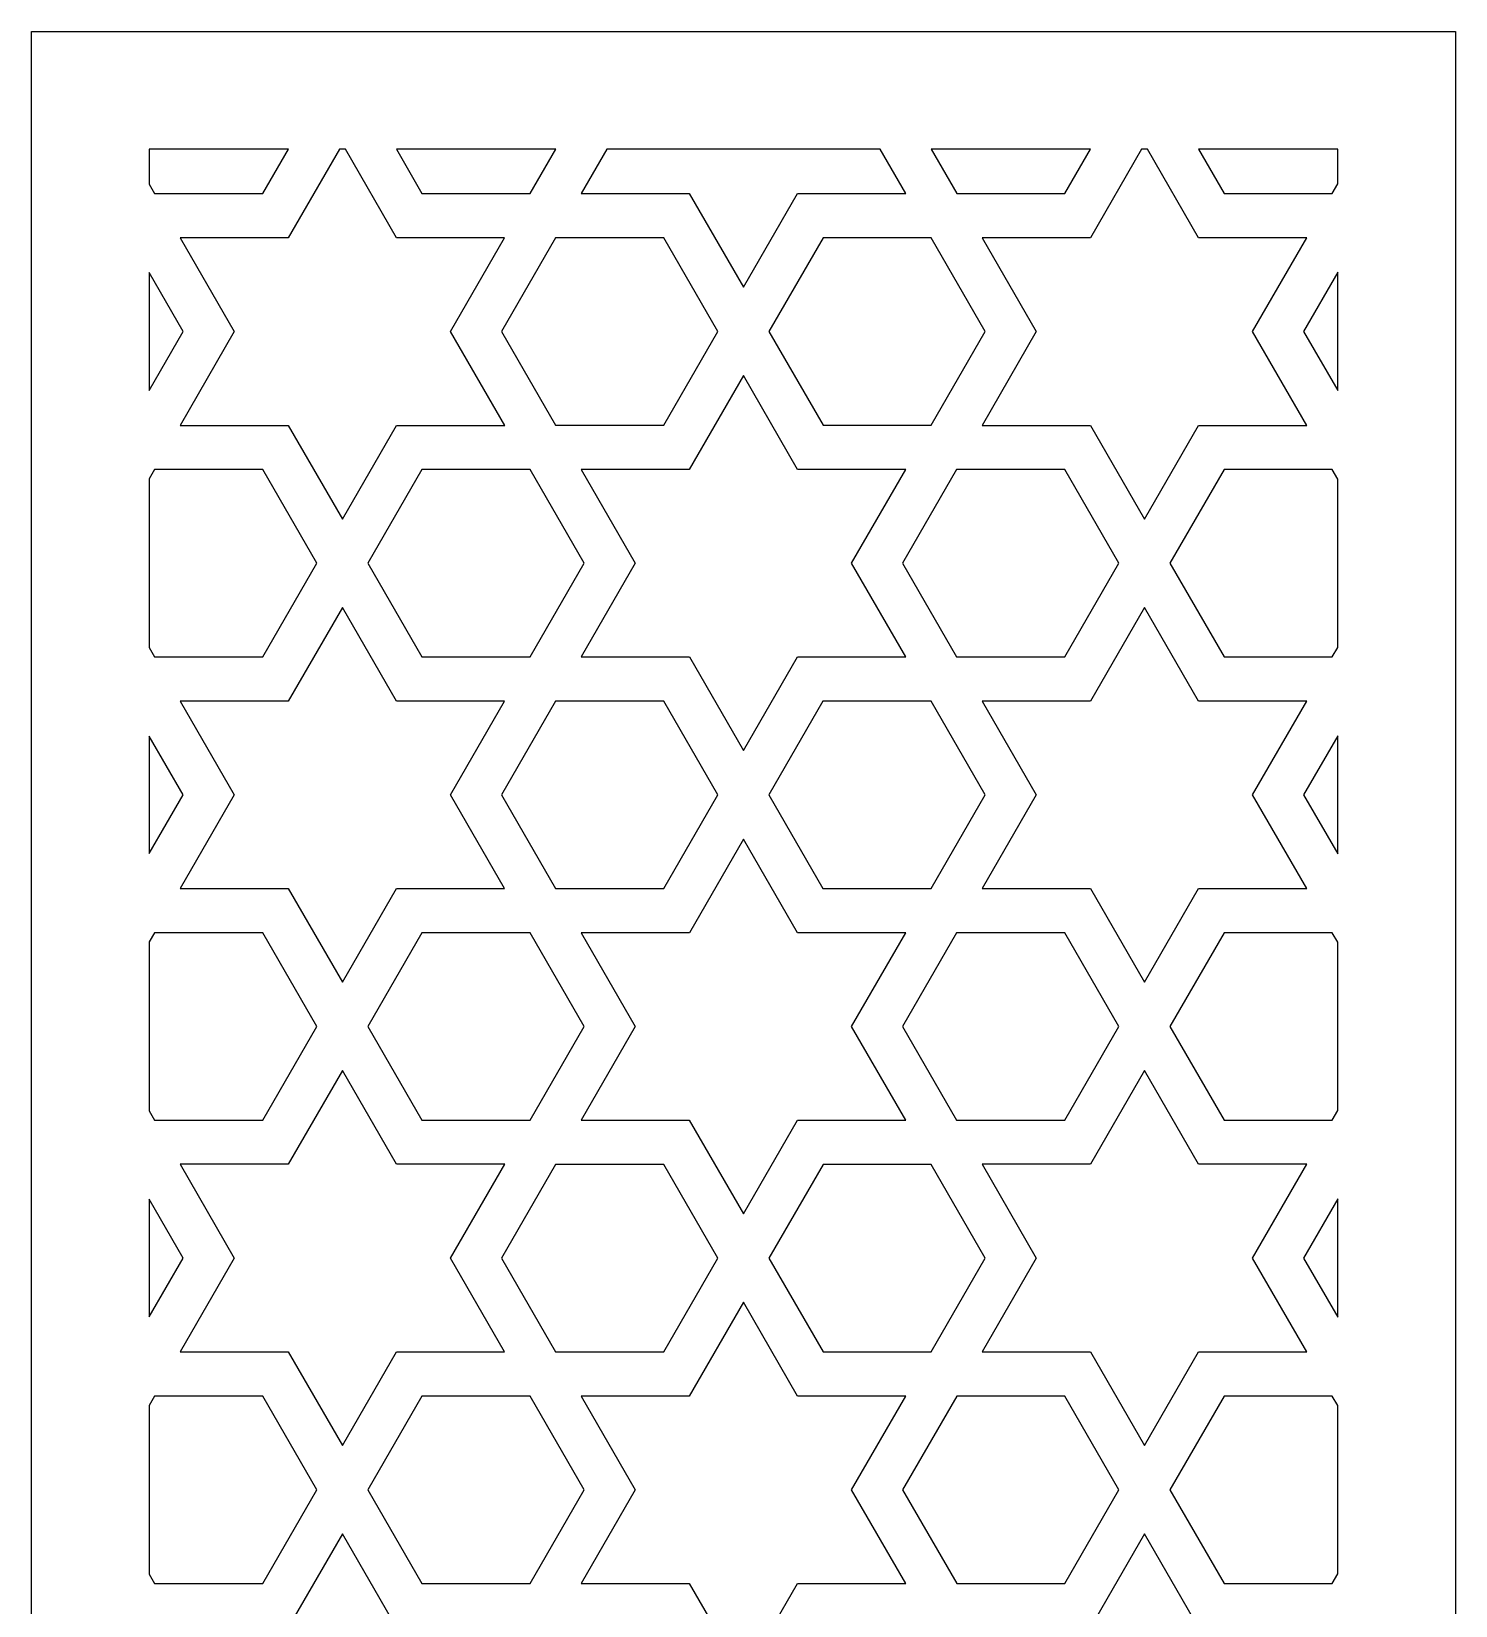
# Model space of a CAD drawing. Header units: millimetres. Extents: x -31 to 31, y -125 to 125.
# Drawn here: x -31.2 to 31.3, y 56 to 125.1 of the extents above; entities that cross this region are included whole.
import ezdxf

# ---------------------------------------------------------------- set-up
doc = ezdxf.new("R2010")
doc.units = ezdxf.units.MM
doc.header["$MEASUREMENT"] = 0
doc.layers.add('layer 1', color=7, linetype='Continuous')

msp = doc.modelspace()

# ---------------------------------------------------------------- linework, layer by layer
at = {"layer": 'layer 1', "color": 250}
for points, knots in [([(-31.2209, 125.1165), (-31.2209, 125.1165), (-31.2209, -124.8834), (-31.2209, -124.8834), (-31.2209, -124.8834), (-31.2209, -124.8834), (31.279, -124.8834), (31.279, -124.8834), (31.279, -124.8834), (31.279, -124.8834), (31.279, 125.1165), (31.279, 125.1165), (31.279, 125.1165), (31.279, 125.1165), (-31.2209, 125.1165), (-31.2209, 125.1165)], [0, 0, 0, 0, 0.2, 0.2, 0.2, 0.2, 0.4, 0.4, 0.4, 0.4, 0.6, 0.6, 0.6, 0.6, 1, 1, 1, 1]), ([(-26.052, 119.9476), (-26.052, 119.9476), (-19.9444, 119.9476), (-19.9444, 119.9476), (-19.9444, 119.9476), (-19.9444, 119.9476), (-21.0677, 118.0017), (-21.0677, 118.0017), (-21.0677, 118.0017), (-21.0677, 118.0017), (-25.816, 118.0017), (-25.816, 118.0017), (-25.816, 118.0017), (-25.816, 118.0017), (-26.052, 118.4106), (-26.052, 118.4106), (-26.052, 118.4106), (-26.052, 118.4106), (-26.052, 119.9476), (-26.052, 119.9476)], [0, 0, 0, 0, 0.1666667, 0.1666667, 0.1666667, 0.1666667, 0.3333333, 0.3333333, 0.3333333, 0.3333333, 0.5, 0.5, 0.5, 0.5, 0.6666667, 0.6666667, 0.6666667, 0.6666667, 1, 1, 1, 1]), ([(-17.4449, 119.9476), (-17.4449, 119.9476), (-15.2023, 116.0635), (-15.2023, 116.0635), (-15.2023, 116.0635), (-15.2023, 116.0635), (-10.4542, 116.0635), (-10.4542, 116.0635), (-10.4542, 116.0635), (-10.4542, 116.0635), (-12.8282, 111.9515), (-12.8282, 111.9515), (-12.8282, 111.9515), (-12.8282, 111.9515), (-10.4498, 107.8318), (-10.4498, 107.8318), (-10.4498, 107.8318), (-10.4498, 107.8318), (-15.2013, 107.8318), (-15.2013, 107.8318), (-15.2013, 107.8318), (-15.2013, 107.8318), (-17.5755, 103.7198), (-17.5755, 103.7198), (-17.5755, 103.7198), (-17.5755, 103.7198), (-19.9496, 107.8318), (-19.9496, 107.8318), (-19.9496, 107.8318), (-19.9496, 107.8318), (-24.7012, 107.8318), (-24.7012, 107.8318), (-24.7012, 107.8318), (-24.7012, 107.8318), (-22.3227, 111.9515), (-22.3227, 111.9515), (-22.3227, 111.9515), (-22.3227, 111.9515), (-24.6968, 116.0635), (-24.6968, 116.0635), (-24.6968, 116.0635), (-24.6968, 116.0635), (-19.9488, 116.0635), (-19.9488, 116.0635), (-19.9488, 116.0635), (-19.9488, 116.0635), (-17.706, 119.9476), (-17.706, 119.9476), (-17.706, 119.9476), (-17.706, 119.9476), (-17.4449, 119.9476), (-17.4449, 119.9476)], [0, 0, 0, 0, 0.0714286, 0.0714286, 0.0714286, 0.0714286, 0.1428571, 0.1428571, 0.1428571, 0.1428571, 0.2142857, 0.2142857, 0.2142857, 0.2142857, 0.2857143, 0.2857143, 0.2857143, 0.2857143, 0.3571429, 0.3571429, 0.3571429, 0.3571429, 0.4285714, 0.4285714, 0.4285714, 0.4285714, 0.5, 0.5, 0.5, 0.5, 0.5714286, 0.5714286, 0.5714286, 0.5714286, 0.6428571, 0.6428571, 0.6428571, 0.6428571, 0.7142857, 0.7142857, 0.7142857, 0.7142857, 0.7857143, 0.7857143, 0.7857143, 0.7857143, 0.8571429, 0.8571429, 0.8571429, 0.8571429, 1, 1, 1, 1]), ([(-8.2116, 119.9476), (-8.2116, 119.9476), (-9.3351, 118.0017), (-9.3351, 118.0017), (-9.3351, 118.0017), (-9.3351, 118.0017), (-14.0833, 118.0017), (-14.0833, 118.0017), (-14.0833, 118.0017), (-14.0833, 118.0017), (-15.2068, 119.9476), (-15.2068, 119.9476), (-15.2068, 119.9476), (-15.2068, 119.9476), (-8.2116, 119.9476), (-8.2116, 119.9476)], [0, 0, 0, 0, 0.2, 0.2, 0.2, 0.2, 0.4, 0.4, 0.4, 0.4, 0.6, 0.6, 0.6, 0.6, 1, 1, 1, 1]), ([(6.024, 119.9476), (6.024, 119.9476), (7.1473, 118.0017), (7.1473, 118.0017), (7.1473, 118.0017), (7.1473, 118.0017), (2.3994, 118.0017), (2.3994, 118.0017), (2.3994, 118.0017), (2.3994, 118.0017), (0.0252, 113.8897), (0.0252, 113.8897), (0.0252, 113.8897), (0.0252, 113.8897), (-2.3489, 118.0017), (-2.3489, 118.0017), (-2.3489, 118.0017), (-2.3489, 118.0017), (-7.0969, 118.0017), (-7.0969, 118.0017), (-7.0969, 118.0017), (-7.0969, 118.0017), (-5.9735, 119.9476), (-5.9735, 119.9476), (-5.9735, 119.9476), (-5.9735, 119.9476), (6.024, 119.9476), (6.024, 119.9476)], [0, 0, 0, 0, 0.125, 0.125, 0.125, 0.125, 0.25, 0.25, 0.25, 0.25, 0.375, 0.375, 0.375, 0.375, 0.5, 0.5, 0.5, 0.5, 0.625, 0.625, 0.625, 0.625, 0.75, 0.75, 0.75, 0.75, 1, 1, 1, 1]), ([(15.2573, 119.9476), (15.2573, 119.9476), (14.1337, 118.0017), (14.1337, 118.0017), (14.1337, 118.0017), (14.1337, 118.0017), (9.3853, 118.0017), (9.3853, 118.0017), (9.3853, 118.0017), (9.3853, 118.0017), (8.262, 119.9476), (8.262, 119.9476), (8.262, 119.9476), (8.262, 119.9476), (15.2573, 119.9476), (15.2573, 119.9476)], [0, 0, 0, 0, 0.2, 0.2, 0.2, 0.2, 0.4, 0.4, 0.4, 0.4, 0.6, 0.6, 0.6, 0.6, 1, 1, 1, 1]), ([(17.7567, 119.9476), (17.7567, 119.9476), (19.9993, 116.0635), (19.9993, 116.0635), (19.9993, 116.0635), (19.9993, 116.0635), (24.7473, 116.0635), (24.7473, 116.0635), (24.7473, 116.0635), (24.7473, 116.0635), (22.3732, 111.9515), (22.3732, 111.9515), (22.3732, 111.9515), (22.3732, 111.9515), (24.7516, 107.8318), (24.7516, 107.8318), (24.7516, 107.8318), (24.7516, 107.8318), (20, 107.8318), (20, 107.8318), (20, 107.8318), (20, 107.8318), (17.6258, 103.7198), (17.6258, 103.7198), (17.6258, 103.7198), (17.6258, 103.7198), (15.252, 107.8318), (15.252, 107.8318), (15.252, 107.8318), (15.252, 107.8318), (10.5004, 107.8318), (10.5004, 107.8318), (10.5004, 107.8318), (10.5004, 107.8318), (12.8788, 111.9515), (12.8788, 111.9515), (12.8788, 111.9515), (12.8788, 111.9515), (10.5046, 116.0635), (10.5046, 116.0635), (10.5046, 116.0635), (10.5046, 116.0635), (15.2527, 116.0635), (15.2527, 116.0635), (15.2527, 116.0635), (15.2527, 116.0635), (17.4953, 119.9476), (17.4953, 119.9476), (17.4953, 119.9476), (17.4953, 119.9476), (17.7567, 119.9476), (17.7567, 119.9476)], [0, 0, 0, 0, 0.0714286, 0.0714286, 0.0714286, 0.0714286, 0.1428571, 0.1428571, 0.1428571, 0.1428571, 0.2142857, 0.2142857, 0.2142857, 0.2142857, 0.2857143, 0.2857143, 0.2857143, 0.2857143, 0.3571429, 0.3571429, 0.3571429, 0.3571429, 0.4285714, 0.4285714, 0.4285714, 0.4285714, 0.5, 0.5, 0.5, 0.5, 0.5714286, 0.5714286, 0.5714286, 0.5714286, 0.6428571, 0.6428571, 0.6428571, 0.6428571, 0.7142857, 0.7142857, 0.7142857, 0.7142857, 0.7857143, 0.7857143, 0.7857143, 0.7857143, 0.8571429, 0.8571429, 0.8571429, 0.8571429, 1, 1, 1, 1]), ([(26.1101, 118.424), (26.1101, 118.424), (25.8664, 118.0017), (25.8664, 118.0017), (25.8664, 118.0017), (25.8664, 118.0017), (21.1183, 118.0017), (21.1183, 118.0017), (21.1183, 118.0017), (21.1183, 118.0017), (19.9947, 119.9476), (19.9947, 119.9476), (19.9947, 119.9476), (19.9947, 119.9476), (26.1101, 119.9476), (26.1101, 119.9476), (26.1101, 119.9476), (26.1101, 119.9476), (26.1101, 118.424), (26.1101, 118.424)], [0, 0, 0, 0, 0.1666667, 0.1666667, 0.1666667, 0.1666667, 0.3333333, 0.3333333, 0.3333333, 0.3333333, 0.5, 0.5, 0.5, 0.5, 0.6666667, 0.6666667, 0.6666667, 0.6666667, 1, 1, 1, 1]), ([(-1.0939, 111.9512), (-1.0939, 111.9512), (-3.4679, 107.8392), (-3.4679, 107.8392), (-3.4679, 107.8392), (-3.4679, 107.8392), (-8.216, 107.8392), (-8.216, 107.8392), (-8.216, 107.8392), (-8.216, 107.8392), (-10.5901, 111.9515), (-10.5901, 111.9515), (-10.5901, 111.9515), (-10.5901, 111.9515), (-8.216, 116.0635), (-8.216, 116.0635), (-8.216, 116.0635), (-8.216, 116.0635), (-3.4679, 116.0635), (-3.4679, 116.0635), (-3.4679, 116.0635), (-3.4679, 116.0635), (-1.0939, 111.9515), (-1.0939, 111.9515), (-1.0939, 111.9515), (-1.0939, 111.9515), (-1.0941, 111.9515), (-1.0941, 111.9515), (-1.0941, 111.9515), (-1.0941, 111.9515), (-1.0939, 111.9512), (-1.0939, 111.9512)], [0, 0, 0, 0, 0.1111111, 0.1111111, 0.1111111, 0.1111111, 0.2222222, 0.2222222, 0.2222222, 0.2222222, 0.3333333, 0.3333333, 0.3333333, 0.3333333, 0.4444444, 0.4444444, 0.4444444, 0.4444444, 0.5555556, 0.5555556, 0.5555556, 0.5555556, 0.6666667, 0.6666667, 0.6666667, 0.6666667, 0.7777778, 0.7777778, 0.7777778, 0.7777778, 1, 1, 1, 1]), ([(8.2663, 107.8392), (8.2663, 107.8392), (3.5184, 107.8392), (3.5184, 107.8392), (3.5184, 107.8392), (3.5184, 107.8392), (1.1443, 111.9515), (1.1443, 111.9515), (1.1443, 111.9515), (1.1443, 111.9515), (3.5184, 116.0635), (3.5184, 116.0635), (3.5184, 116.0635), (3.5184, 116.0635), (8.2663, 116.0635), (8.2663, 116.0635), (8.2663, 116.0635), (8.2663, 116.0635), (10.6405, 111.9515), (10.6405, 111.9515), (10.6405, 111.9515), (10.6405, 111.9515), (8.2663, 107.8392), (8.2663, 107.8392)], [0, 0, 0, 0, 0.1428571, 0.1428571, 0.1428571, 0.1428571, 0.2857143, 0.2857143, 0.2857143, 0.2857143, 0.4285714, 0.4285714, 0.4285714, 0.4285714, 0.5714286, 0.5714286, 0.5714286, 0.5714286, 0.7142857, 0.7142857, 0.7142857, 0.7142857, 1, 1, 1, 1]), ([(-26.052, 114.5339), (-26.052, 114.5339), (-24.5611, 111.9515), (-24.5611, 111.9515), (-24.5611, 111.9515), (-24.5611, 111.9515), (-26.052, 109.3689), (-26.052, 109.3689), (-26.052, 109.3689), (-26.052, 109.3689), (-26.052, 114.5339), (-26.052, 114.5339)], [0, 0, 0, 0, 0.25, 0.25, 0.25, 0.25, 0.5, 0.5, 0.5, 0.5, 1, 1, 1, 1]), ([(26.1101, 109.3555), (26.1101, 109.3555), (24.6115, 111.9515), (24.6115, 111.9515), (24.6115, 111.9515), (24.6115, 111.9515), (26.1101, 114.5476), (26.1101, 114.5476), (26.1101, 114.5476), (26.1101, 114.5476), (26.1101, 109.3555), (26.1101, 109.3555)], [0, 0, 0, 0, 0.25, 0.25, 0.25, 0.25, 0.5, 0.5, 0.5, 0.5, 1, 1, 1, 1]), ([(2.3994, 105.9011), (2.3994, 105.9011), (7.1511, 105.9011), (7.1511, 105.9011), (7.1511, 105.9011), (7.1511, 105.9011), (4.7727, 101.7813), (4.7727, 101.7813), (4.7727, 101.7813), (4.7727, 101.7813), (7.1466, 97.6693), (7.1466, 97.6693), (7.1466, 97.6693), (7.1466, 97.6693), (2.3984, 97.6693), (2.3984, 97.6693), (2.3984, 97.6693), (2.3984, 97.6693), (0.0253, 93.5588), (0.0253, 93.5588), (0.0253, 93.5588), (0.0253, 93.5588), (-2.3481, 97.6693), (-2.3481, 97.6693), (-2.3481, 97.6693), (-2.3481, 97.6693), (-7.0961, 97.6693), (-7.0961, 97.6693), (-7.0961, 97.6693), (-7.0961, 97.6693), (-4.7219, 101.7813), (-4.7219, 101.7813), (-4.7219, 101.7813), (-4.7219, 101.7813), (-7.1005, 105.9011), (-7.1005, 105.9011), (-7.1005, 105.9011), (-7.1005, 105.9011), (-2.3489, 105.9011), (-2.3489, 105.9011), (-2.3489, 105.9011), (-2.3489, 105.9011), (0.0252, 110.013), (0.0252, 110.013), (0.0252, 110.013), (0.0252, 110.013), (2.3994, 105.9011), (2.3994, 105.9011)], [0, 0, 0, 0, 0.0769231, 0.0769231, 0.0769231, 0.0769231, 0.1538462, 0.1538462, 0.1538462, 0.1538462, 0.2307692, 0.2307692, 0.2307692, 0.2307692, 0.3076923, 0.3076923, 0.3076923, 0.3076923, 0.3846154, 0.3846154, 0.3846154, 0.3846154, 0.4615385, 0.4615385, 0.4615385, 0.4615385, 0.5384615, 0.5384615, 0.5384615, 0.5384615, 0.6153846, 0.6153846, 0.6153846, 0.6153846, 0.6923077, 0.6923077, 0.6923077, 0.6923077, 0.7692308, 0.7692308, 0.7692308, 0.7692308, 0.8461538, 0.8461538, 0.8461538, 0.8461538, 1, 1, 1, 1]), ([(-26.052, 105.4862), (-26.052, 105.4862), (-25.8167, 105.8936), (-25.8167, 105.8936), (-25.8167, 105.8936), (-25.8167, 105.8936), (-21.0686, 105.8936), (-21.0686, 105.8936), (-21.0686, 105.8936), (-21.0686, 105.8936), (-18.6946, 101.7817), (-18.6946, 101.7817), (-18.6946, 101.7817), (-18.6946, 101.7817), (-18.6948, 101.7813), (-18.6948, 101.7813), (-18.6948, 101.7813), (-18.6948, 101.7813), (-18.6946, 101.7813), (-18.6946, 101.7813), (-18.6946, 101.7813), (-18.6946, 101.7813), (-21.0686, 97.6693), (-21.0686, 97.6693), (-21.0686, 97.6693), (-21.0686, 97.6693), (-25.8167, 97.6693), (-25.8167, 97.6693), (-25.8167, 97.6693), (-25.8167, 97.6693), (-26.052, 98.0768), (-26.052, 98.0768), (-26.052, 98.0768), (-26.052, 98.0768), (-26.052, 105.4862), (-26.052, 105.4862)], [0, 0, 0, 0, 0.1, 0.1, 0.1, 0.1, 0.2, 0.2, 0.2, 0.2, 0.3, 0.3, 0.3, 0.3, 0.4, 0.4, 0.4, 0.4, 0.5, 0.5, 0.5, 0.5, 0.6, 0.6, 0.6, 0.6, 0.7, 0.7, 0.7, 0.7, 0.8, 0.8, 0.8, 0.8, 1, 1, 1, 1]), ([(-6.9604, 101.7813), (-6.9604, 101.7813), (-9.3343, 97.6693), (-9.3343, 97.6693), (-9.3343, 97.6693), (-9.3343, 97.6693), (-14.0823, 97.6693), (-14.0823, 97.6693), (-14.0823, 97.6693), (-14.0823, 97.6693), (-16.4564, 101.7813), (-16.4564, 101.7813), (-16.4564, 101.7813), (-16.4564, 101.7813), (-14.0823, 105.8936), (-14.0823, 105.8936), (-14.0823, 105.8936), (-14.0823, 105.8936), (-9.3343, 105.8936), (-9.3343, 105.8936), (-9.3343, 105.8936), (-9.3343, 105.8936), (-6.9604, 101.7813), (-6.9604, 101.7813)], [0, 0, 0, 0, 0.1428571, 0.1428571, 0.1428571, 0.1428571, 0.2857143, 0.2857143, 0.2857143, 0.2857143, 0.4285714, 0.4285714, 0.4285714, 0.4285714, 0.5714286, 0.5714286, 0.5714286, 0.5714286, 0.7142857, 0.7142857, 0.7142857, 0.7142857, 1, 1, 1, 1]), ([(7.0107, 101.7813), (7.0107, 101.7813), (9.3846, 105.8936), (9.3846, 105.8936), (9.3846, 105.8936), (9.3846, 105.8936), (14.133, 105.8936), (14.133, 105.8936), (14.133, 105.8936), (14.133, 105.8936), (16.5068, 101.7813), (16.5068, 101.7813), (16.5068, 101.7813), (16.5068, 101.7813), (14.133, 97.6693), (14.133, 97.6693), (14.133, 97.6693), (14.133, 97.6693), (9.3846, 97.6693), (9.3846, 97.6693), (9.3846, 97.6693), (9.3846, 97.6693), (7.0107, 101.7813), (7.0107, 101.7813)], [0, 0, 0, 0, 0.1428571, 0.1428571, 0.1428571, 0.1428571, 0.2857143, 0.2857143, 0.2857143, 0.2857143, 0.4285714, 0.4285714, 0.4285714, 0.4285714, 0.5714286, 0.5714286, 0.5714286, 0.5714286, 0.7142857, 0.7142857, 0.7142857, 0.7142857, 1, 1, 1, 1]), ([(26.1101, 98.0906), (26.1101, 98.0906), (25.8671, 97.6693), (25.8671, 97.6693), (25.8671, 97.6693), (25.8671, 97.6693), (21.119, 97.6693), (21.119, 97.6693), (21.119, 97.6693), (21.119, 97.6693), (18.7448, 101.7813), (18.7448, 101.7813), (18.7448, 101.7813), (18.7448, 101.7813), (21.119, 105.8936), (21.119, 105.8936), (21.119, 105.8936), (21.119, 105.8936), (25.8671, 105.8936), (25.8671, 105.8936), (25.8671, 105.8936), (25.8671, 105.8936), (26.1101, 105.4724), (26.1101, 105.4724), (26.1101, 105.4724), (26.1101, 105.4724), (26.1101, 98.0906), (26.1101, 98.0906)], [0, 0, 0, 0, 0.125, 0.125, 0.125, 0.125, 0.25, 0.25, 0.25, 0.25, 0.375, 0.375, 0.375, 0.375, 0.5, 0.5, 0.5, 0.5, 0.625, 0.625, 0.625, 0.625, 0.75, 0.75, 0.75, 0.75, 1, 1, 1, 1]), ([(-15.2013, 95.7312), (-15.2013, 95.7312), (-10.4534, 95.7312), (-10.4534, 95.7312), (-10.4534, 95.7312), (-10.4534, 95.7312), (-12.8273, 91.6188), (-12.8273, 91.6188), (-12.8273, 91.6188), (-12.8273, 91.6188), (-10.4534, 87.5069), (-10.4534, 87.5069), (-10.4534, 87.5069), (-10.4534, 87.5069), (-15.2013, 87.5069), (-15.2013, 87.5069), (-15.2013, 87.5069), (-15.2013, 87.5069), (-17.5755, 83.3952), (-17.5755, 83.3952), (-17.5755, 83.3952), (-17.5755, 83.3952), (-19.9496, 87.5069), (-19.9496, 87.5069), (-19.9496, 87.5069), (-19.9496, 87.5069), (-24.6978, 87.5069), (-24.6978, 87.5069), (-24.6978, 87.5069), (-24.6978, 87.5069), (-22.3238, 91.6188), (-22.3238, 91.6188), (-22.3238, 91.6188), (-22.3238, 91.6188), (-24.6978, 95.7312), (-24.6978, 95.7312), (-24.6978, 95.7312), (-24.6978, 95.7312), (-19.9496, 95.7312), (-19.9496, 95.7312), (-19.9496, 95.7312), (-19.9496, 95.7312), (-17.5755, 99.8432), (-17.5755, 99.8432), (-17.5755, 99.8432), (-17.5755, 99.8432), (-15.2013, 95.7312), (-15.2013, 95.7312)], [0, 0, 0, 0, 0.0769231, 0.0769231, 0.0769231, 0.0769231, 0.1538462, 0.1538462, 0.1538462, 0.1538462, 0.2307692, 0.2307692, 0.2307692, 0.2307692, 0.3076923, 0.3076923, 0.3076923, 0.3076923, 0.3846154, 0.3846154, 0.3846154, 0.3846154, 0.4615385, 0.4615385, 0.4615385, 0.4615385, 0.5384615, 0.5384615, 0.5384615, 0.5384615, 0.6153846, 0.6153846, 0.6153846, 0.6153846, 0.6923077, 0.6923077, 0.6923077, 0.6923077, 0.7692308, 0.7692308, 0.7692308, 0.7692308, 0.8461538, 0.8461538, 0.8461538, 0.8461538, 1, 1, 1, 1]), ([(15.252, 87.5069), (15.252, 87.5069), (10.5036, 87.5069), (10.5036, 87.5069), (10.5036, 87.5069), (10.5036, 87.5069), (12.8778, 91.6188), (12.8778, 91.6188), (12.8778, 91.6188), (12.8778, 91.6188), (10.5036, 95.7312), (10.5036, 95.7312), (10.5036, 95.7312), (10.5036, 95.7312), (15.252, 95.7312), (15.252, 95.7312), (15.252, 95.7312), (15.252, 95.7312), (17.6258, 99.8432), (17.6258, 99.8432), (17.6258, 99.8432), (17.6258, 99.8432), (20, 95.7312), (20, 95.7312), (20, 95.7312), (20, 95.7312), (24.7481, 95.7312), (24.7481, 95.7312), (24.7481, 95.7312), (24.7481, 95.7312), (22.3742, 91.6188), (22.3742, 91.6188), (22.3742, 91.6188), (22.3742, 91.6188), (24.7481, 87.5069), (24.7481, 87.5069), (24.7481, 87.5069), (24.7481, 87.5069), (20, 87.5069), (20, 87.5069), (20, 87.5069), (20, 87.5069), (17.6258, 83.3952), (17.6258, 83.3952), (17.6258, 83.3952), (17.6258, 83.3952), (15.252, 87.5069), (15.252, 87.5069)], [0, 0, 0, 0, 0.0769231, 0.0769231, 0.0769231, 0.0769231, 0.1538462, 0.1538462, 0.1538462, 0.1538462, 0.2307692, 0.2307692, 0.2307692, 0.2307692, 0.3076923, 0.3076923, 0.3076923, 0.3076923, 0.3846154, 0.3846154, 0.3846154, 0.3846154, 0.4615385, 0.4615385, 0.4615385, 0.4615385, 0.5384615, 0.5384615, 0.5384615, 0.5384615, 0.6153846, 0.6153846, 0.6153846, 0.6153846, 0.6923077, 0.6923077, 0.6923077, 0.6923077, 0.7692308, 0.7692308, 0.7692308, 0.7692308, 0.8461538, 0.8461538, 0.8461538, 0.8461538, 1, 1, 1, 1]), ([(-1.0939, 91.6178), (-1.0939, 91.6178), (-3.467, 87.5069), (-3.467, 87.5069), (-3.467, 87.5069), (-3.467, 87.5069), (-8.2152, 87.5069), (-8.2152, 87.5069), (-8.2152, 87.5069), (-8.2152, 87.5069), (-10.5893, 91.6188), (-10.5893, 91.6188), (-10.5893, 91.6188), (-10.5893, 91.6188), (-8.2152, 95.7312), (-8.2152, 95.7312), (-8.2152, 95.7312), (-8.2152, 95.7312), (-3.467, 95.7312), (-3.467, 95.7312), (-3.467, 95.7312), (-3.467, 95.7312), (-1.0939, 91.6203), (-1.0939, 91.6203), (-1.0939, 91.6203), (-1.0939, 91.6203), (-1.0946, 91.6188), (-1.0946, 91.6188), (-1.0946, 91.6188), (-1.0946, 91.6188), (-1.0939, 91.6178), (-1.0939, 91.6178)], [0, 0, 0, 0, 0.1111111, 0.1111111, 0.1111111, 0.1111111, 0.2222222, 0.2222222, 0.2222222, 0.2222222, 0.3333333, 0.3333333, 0.3333333, 0.3333333, 0.4444444, 0.4444444, 0.4444444, 0.4444444, 0.5555556, 0.5555556, 0.5555556, 0.5555556, 0.6666667, 0.6666667, 0.6666667, 0.6666667, 0.7777778, 0.7777778, 0.7777778, 0.7777778, 1, 1, 1, 1]), ([(8.2656, 87.5069), (8.2656, 87.5069), (3.5174, 87.5069), (3.5174, 87.5069), (3.5174, 87.5069), (3.5174, 87.5069), (1.1443, 91.6174), (1.1443, 91.6174), (1.1443, 91.6174), (1.1443, 91.6174), (1.1453, 91.6188), (1.1453, 91.6188), (1.1453, 91.6188), (1.1453, 91.6188), (1.1443, 91.6206), (1.1443, 91.6206), (1.1443, 91.6206), (1.1443, 91.6206), (3.5174, 95.7312), (3.5174, 95.7312), (3.5174, 95.7312), (3.5174, 95.7312), (8.2656, 95.7312), (8.2656, 95.7312), (8.2656, 95.7312), (8.2656, 95.7312), (10.6398, 91.6188), (10.6398, 91.6188), (10.6398, 91.6188), (10.6398, 91.6188), (8.2656, 87.5069), (8.2656, 87.5069)], [0, 0, 0, 0, 0.1111111, 0.1111111, 0.1111111, 0.1111111, 0.2222222, 0.2222222, 0.2222222, 0.2222222, 0.3333333, 0.3333333, 0.3333333, 0.3333333, 0.4444444, 0.4444444, 0.4444444, 0.4444444, 0.5555556, 0.5555556, 0.5555556, 0.5555556, 0.6666667, 0.6666667, 0.6666667, 0.6666667, 0.7777778, 0.7777778, 0.7777778, 0.7777778, 1, 1, 1, 1]), ([(-26.052, 94.2001), (-26.052, 94.2001), (-24.5617, 91.6188), (-24.5617, 91.6188), (-24.5617, 91.6188), (-24.5617, 91.6188), (-26.052, 89.0379), (-26.052, 89.0379), (-26.052, 89.0379), (-26.052, 89.0379), (-26.052, 94.2001), (-26.052, 94.2001)], [0, 0, 0, 0, 0.25, 0.25, 0.25, 0.25, 0.5, 0.5, 0.5, 0.5, 1, 1, 1, 1]), ([(26.1101, 89.0242), (26.1101, 89.0242), (24.6122, 91.6188), (24.6122, 91.6188), (24.6122, 91.6188), (24.6122, 91.6188), (26.1101, 94.2139), (26.1101, 94.2139), (26.1101, 94.2139), (26.1101, 94.2139), (26.1101, 89.0242), (26.1101, 89.0242)], [0, 0, 0, 0, 0.25, 0.25, 0.25, 0.25, 0.5, 0.5, 0.5, 0.5, 1, 1, 1, 1]), ([(-2.3489, 77.337), (-2.3489, 77.337), (-7.1006, 77.337), (-7.1006, 77.337), (-7.1006, 77.337), (-7.1006, 77.337), (-4.7219, 81.4571), (-4.7219, 81.4571), (-4.7219, 81.4571), (-4.7219, 81.4571), (-7.0961, 85.5687), (-7.0961, 85.5687), (-7.0961, 85.5687), (-7.0961, 85.5687), (-2.3481, 85.5687), (-2.3481, 85.5687), (-2.3481, 85.5687), (-2.3481, 85.5687), (0.0253, 89.6793), (0.0253, 89.6793), (0.0253, 89.6793), (0.0253, 89.6793), (2.3984, 85.5687), (2.3984, 85.5687), (2.3984, 85.5687), (2.3984, 85.5687), (7.1466, 85.5687), (7.1466, 85.5687), (7.1466, 85.5687), (7.1466, 85.5687), (4.7727, 81.4571), (4.7727, 81.4571), (4.7727, 81.4571), (4.7727, 81.4571), (7.1511, 77.337), (7.1511, 77.337), (7.1511, 77.337), (7.1511, 77.337), (2.3994, 77.337), (2.3994, 77.337), (2.3994, 77.337), (2.3994, 77.337), (0.0252, 73.225), (0.0252, 73.225), (0.0252, 73.225), (0.0252, 73.225), (-2.3489, 77.337), (-2.3489, 77.337)], [0, 0, 0, 0, 0.0769231, 0.0769231, 0.0769231, 0.0769231, 0.1538462, 0.1538462, 0.1538462, 0.1538462, 0.2307692, 0.2307692, 0.2307692, 0.2307692, 0.3076923, 0.3076923, 0.3076923, 0.3076923, 0.3846154, 0.3846154, 0.3846154, 0.3846154, 0.4615385, 0.4615385, 0.4615385, 0.4615385, 0.5384615, 0.5384615, 0.5384615, 0.5384615, 0.6153846, 0.6153846, 0.6153846, 0.6153846, 0.6923077, 0.6923077, 0.6923077, 0.6923077, 0.7692308, 0.7692308, 0.7692308, 0.7692308, 0.8461538, 0.8461538, 0.8461538, 0.8461538, 1, 1, 1, 1]), ([(-26.052, 85.1612), (-26.052, 85.1612), (-25.8167, 85.5687), (-25.8167, 85.5687), (-25.8167, 85.5687), (-25.8167, 85.5687), (-21.0686, 85.5687), (-21.0686, 85.5687), (-21.0686, 85.5687), (-21.0686, 85.5687), (-18.6946, 81.4571), (-18.6946, 81.4571), (-18.6946, 81.4571), (-18.6946, 81.4571), (-18.6948, 81.4571), (-18.6948, 81.4571), (-18.6948, 81.4571), (-18.6948, 81.4571), (-18.6946, 81.4567), (-18.6946, 81.4567), (-18.6946, 81.4567), (-18.6946, 81.4567), (-21.0686, 77.3451), (-21.0686, 77.3451), (-21.0686, 77.3451), (-21.0686, 77.3451), (-25.8167, 77.3451), (-25.8167, 77.3451), (-25.8167, 77.3451), (-25.8167, 77.3451), (-26.052, 77.7522), (-26.052, 77.7522), (-26.052, 77.7522), (-26.052, 77.7522), (-26.052, 85.1612), (-26.052, 85.1612)], [0, 0, 0, 0, 0.1, 0.1, 0.1, 0.1, 0.2, 0.2, 0.2, 0.2, 0.3, 0.3, 0.3, 0.3, 0.4, 0.4, 0.4, 0.4, 0.5, 0.5, 0.5, 0.5, 0.6, 0.6, 0.6, 0.6, 0.7, 0.7, 0.7, 0.7, 0.8, 0.8, 0.8, 0.8, 1, 1, 1, 1]), ([(-6.9604, 81.4571), (-6.9604, 81.4571), (-9.3343, 77.3451), (-9.3343, 77.3451), (-9.3343, 77.3451), (-9.3343, 77.3451), (-14.0823, 77.3451), (-14.0823, 77.3451), (-14.0823, 77.3451), (-14.0823, 77.3451), (-16.4564, 81.4571), (-16.4564, 81.4571), (-16.4564, 81.4571), (-16.4564, 81.4571), (-14.0823, 85.5687), (-14.0823, 85.5687), (-14.0823, 85.5687), (-14.0823, 85.5687), (-9.3343, 85.5687), (-9.3343, 85.5687), (-9.3343, 85.5687), (-9.3343, 85.5687), (-6.9604, 81.4571), (-6.9604, 81.4571)], [0, 0, 0, 0, 0.1428571, 0.1428571, 0.1428571, 0.1428571, 0.2857143, 0.2857143, 0.2857143, 0.2857143, 0.4285714, 0.4285714, 0.4285714, 0.4285714, 0.5714286, 0.5714286, 0.5714286, 0.5714286, 0.7142857, 0.7142857, 0.7142857, 0.7142857, 1, 1, 1, 1]), ([(7.0107, 81.4571), (7.0107, 81.4571), (9.3846, 85.5687), (9.3846, 85.5687), (9.3846, 85.5687), (9.3846, 85.5687), (14.133, 85.5687), (14.133, 85.5687), (14.133, 85.5687), (14.133, 85.5687), (16.5068, 81.4571), (16.5068, 81.4571), (16.5068, 81.4571), (16.5068, 81.4571), (14.133, 77.3451), (14.133, 77.3451), (14.133, 77.3451), (14.133, 77.3451), (9.3846, 77.3451), (9.3846, 77.3451), (9.3846, 77.3451), (9.3846, 77.3451), (7.0107, 81.4571), (7.0107, 81.4571)], [0, 0, 0, 0, 0.1428571, 0.1428571, 0.1428571, 0.1428571, 0.2857143, 0.2857143, 0.2857143, 0.2857143, 0.4285714, 0.4285714, 0.4285714, 0.4285714, 0.5714286, 0.5714286, 0.5714286, 0.5714286, 0.7142857, 0.7142857, 0.7142857, 0.7142857, 1, 1, 1, 1]), ([(26.1101, 77.766), (26.1101, 77.766), (25.8671, 77.3451), (25.8671, 77.3451), (25.8671, 77.3451), (25.8671, 77.3451), (21.119, 77.3451), (21.119, 77.3451), (21.119, 77.3451), (21.119, 77.3451), (18.7448, 81.4571), (18.7448, 81.4571), (18.7448, 81.4571), (18.7448, 81.4571), (21.119, 85.5687), (21.119, 85.5687), (21.119, 85.5687), (21.119, 85.5687), (25.8671, 85.5687), (25.8671, 85.5687), (25.8671, 85.5687), (25.8671, 85.5687), (26.1101, 85.1478), (26.1101, 85.1478), (26.1101, 85.1478), (26.1101, 85.1478), (26.1101, 77.766), (26.1101, 77.766)], [0, 0, 0, 0, 0.125, 0.125, 0.125, 0.125, 0.25, 0.25, 0.25, 0.25, 0.375, 0.375, 0.375, 0.375, 0.5, 0.5, 0.5, 0.5, 0.625, 0.625, 0.625, 0.625, 0.75, 0.75, 0.75, 0.75, 1, 1, 1, 1]), ([(-15.2013, 75.4066), (-15.2013, 75.4066), (-10.4497, 75.4066), (-10.4497, 75.4066), (-10.4497, 75.4066), (-10.4497, 75.4066), (-12.8282, 71.2868), (-12.8282, 71.2868), (-12.8282, 71.2868), (-12.8282, 71.2868), (-10.4542, 67.1749), (-10.4542, 67.1749), (-10.4542, 67.1749), (-10.4542, 67.1749), (-15.2023, 67.1749), (-15.2023, 67.1749), (-15.2023, 67.1749), (-15.2023, 67.1749), (-17.5754, 63.0643), (-17.5754, 63.0643), (-17.5754, 63.0643), (-17.5754, 63.0643), (-19.9488, 67.1749), (-19.9488, 67.1749), (-19.9488, 67.1749), (-19.9488, 67.1749), (-24.6968, 67.1749), (-24.6968, 67.1749), (-24.6968, 67.1749), (-24.6968, 67.1749), (-22.3227, 71.2868), (-22.3227, 71.2868), (-22.3227, 71.2868), (-22.3227, 71.2868), (-24.7013, 75.4066), (-24.7013, 75.4066), (-24.7013, 75.4066), (-24.7013, 75.4066), (-19.9496, 75.4066), (-19.9496, 75.4066), (-19.9496, 75.4066), (-19.9496, 75.4066), (-17.5755, 79.5186), (-17.5755, 79.5186), (-17.5755, 79.5186), (-17.5755, 79.5186), (-15.2013, 75.4066), (-15.2013, 75.4066)], [0, 0, 0, 0, 0.0769231, 0.0769231, 0.0769231, 0.0769231, 0.1538462, 0.1538462, 0.1538462, 0.1538462, 0.2307692, 0.2307692, 0.2307692, 0.2307692, 0.3076923, 0.3076923, 0.3076923, 0.3076923, 0.3846154, 0.3846154, 0.3846154, 0.3846154, 0.4615385, 0.4615385, 0.4615385, 0.4615385, 0.5384615, 0.5384615, 0.5384615, 0.5384615, 0.6153846, 0.6153846, 0.6153846, 0.6153846, 0.6923077, 0.6923077, 0.6923077, 0.6923077, 0.7692308, 0.7692308, 0.7692308, 0.7692308, 0.8461538, 0.8461538, 0.8461538, 0.8461538, 1, 1, 1, 1]), ([(15.2527, 67.1749), (15.2527, 67.1749), (10.5046, 67.1749), (10.5046, 67.1749), (10.5046, 67.1749), (10.5046, 67.1749), (12.8788, 71.2868), (12.8788, 71.2868), (12.8788, 71.2868), (12.8788, 71.2868), (10.5001, 75.4066), (10.5001, 75.4066), (10.5001, 75.4066), (10.5001, 75.4066), (15.252, 75.4066), (15.252, 75.4066), (15.252, 75.4066), (15.252, 75.4066), (17.6258, 79.5186), (17.6258, 79.5186), (17.6258, 79.5186), (17.6258, 79.5186), (20, 75.4066), (20, 75.4066), (20, 75.4066), (20, 75.4066), (24.7516, 75.4066), (24.7516, 75.4066), (24.7516, 75.4066), (24.7516, 75.4066), (22.3732, 71.2868), (22.3732, 71.2868), (22.3732, 71.2868), (22.3732, 71.2868), (24.7473, 67.1749), (24.7473, 67.1749), (24.7473, 67.1749), (24.7473, 67.1749), (19.9993, 67.1749), (19.9993, 67.1749), (19.9993, 67.1749), (19.9993, 67.1749), (17.6258, 63.0643), (17.6258, 63.0643), (17.6258, 63.0643), (17.6258, 63.0643), (15.2527, 67.1749), (15.2527, 67.1749)], [0, 0, 0, 0, 0.0769231, 0.0769231, 0.0769231, 0.0769231, 0.1538462, 0.1538462, 0.1538462, 0.1538462, 0.2307692, 0.2307692, 0.2307692, 0.2307692, 0.3076923, 0.3076923, 0.3076923, 0.3076923, 0.3846154, 0.3846154, 0.3846154, 0.3846154, 0.4615385, 0.4615385, 0.4615385, 0.4615385, 0.5384615, 0.5384615, 0.5384615, 0.5384615, 0.6153846, 0.6153846, 0.6153846, 0.6153846, 0.6923077, 0.6923077, 0.6923077, 0.6923077, 0.7692308, 0.7692308, 0.7692308, 0.7692308, 0.8461538, 0.8461538, 0.8461538, 0.8461538, 1, 1, 1, 1]), ([(-8.216, 75.3988), (-8.216, 75.3988), (-3.4679, 75.3988), (-3.4679, 75.3988), (-3.4679, 75.3988), (-3.4679, 75.3988), (-1.0939, 71.2872), (-1.0939, 71.2872), (-1.0939, 71.2872), (-1.0939, 71.2872), (-1.0941, 71.2868), (-1.0941, 71.2868), (-1.0941, 71.2868), (-1.0941, 71.2868), (-1.0939, 71.2868), (-1.0939, 71.2868), (-1.0939, 71.2868), (-1.0939, 71.2868), (-3.4679, 67.1749), (-3.4679, 67.1749), (-3.4679, 67.1749), (-3.4679, 67.1749), (-8.216, 67.1749), (-8.216, 67.1749), (-8.216, 67.1749), (-8.216, 67.1749), (-10.5901, 71.2868), (-10.5901, 71.2868), (-10.5901, 71.2868), (-10.5901, 71.2868), (-8.216, 75.3988), (-8.216, 75.3988)], [0, 0, 0, 0, 0.1111111, 0.1111111, 0.1111111, 0.1111111, 0.2222222, 0.2222222, 0.2222222, 0.2222222, 0.3333333, 0.3333333, 0.3333333, 0.3333333, 0.4444444, 0.4444444, 0.4444444, 0.4444444, 0.5555556, 0.5555556, 0.5555556, 0.5555556, 0.6666667, 0.6666667, 0.6666667, 0.6666667, 0.7777778, 0.7777778, 0.7777778, 0.7777778, 1, 1, 1, 1]), ([(8.2663, 67.1749), (8.2663, 67.1749), (3.5184, 67.1749), (3.5184, 67.1749), (3.5184, 67.1749), (3.5184, 67.1749), (1.1443, 71.2868), (1.1443, 71.2868), (1.1443, 71.2868), (1.1443, 71.2868), (3.5184, 75.3988), (3.5184, 75.3988), (3.5184, 75.3988), (3.5184, 75.3988), (8.2663, 75.3988), (8.2663, 75.3988), (8.2663, 75.3988), (8.2663, 75.3988), (10.6405, 71.2868), (10.6405, 71.2868), (10.6405, 71.2868), (10.6405, 71.2868), (8.2663, 67.1749), (8.2663, 67.1749)], [0, 0, 0, 0, 0.1428571, 0.1428571, 0.1428571, 0.1428571, 0.2857143, 0.2857143, 0.2857143, 0.2857143, 0.4285714, 0.4285714, 0.4285714, 0.4285714, 0.5714286, 0.5714286, 0.5714286, 0.5714286, 0.7142857, 0.7142857, 0.7142857, 0.7142857, 1, 1, 1, 1]), ([(-26.052, 73.8692), (-26.052, 73.8692), (-24.5611, 71.2868), (-24.5611, 71.2868), (-24.5611, 71.2868), (-24.5611, 71.2868), (-26.052, 68.7045), (-26.052, 68.7045), (-26.052, 68.7045), (-26.052, 68.7045), (-26.052, 73.8692), (-26.052, 73.8692)], [0, 0, 0, 0, 0.25, 0.25, 0.25, 0.25, 0.5, 0.5, 0.5, 0.5, 1, 1, 1, 1]), ([(26.1101, 68.6908), (26.1101, 68.6908), (24.6115, 71.2868), (24.6115, 71.2868), (24.6115, 71.2868), (24.6115, 71.2868), (26.1101, 73.8829), (26.1101, 73.8829), (26.1101, 73.8829), (26.1101, 73.8829), (26.1101, 68.6908), (26.1101, 68.6908)], [0, 0, 0, 0, 0.25, 0.25, 0.25, 0.25, 0.5, 0.5, 0.5, 0.5, 1, 1, 1, 1]), ([(-2.3489, 57.0124), (-2.3489, 57.0124), (-7.0971, 57.0124), (-7.0971, 57.0124), (-7.0971, 57.0124), (-7.0971, 57.0124), (-4.723, 61.1247), (-4.723, 61.1247), (-4.723, 61.1247), (-4.723, 61.1247), (-7.0971, 65.2367), (-7.0971, 65.2367), (-7.0971, 65.2367), (-7.0971, 65.2367), (-2.3489, 65.2367), (-2.3489, 65.2367), (-2.3489, 65.2367), (-2.3489, 65.2367), (0.0252, 69.3487), (0.0252, 69.3487), (0.0252, 69.3487), (0.0252, 69.3487), (2.3994, 65.2367), (2.3994, 65.2367), (2.3994, 65.2367), (2.3994, 65.2367), (7.1473, 65.2367), (7.1473, 65.2367), (7.1473, 65.2367), (7.1473, 65.2367), (4.7734, 61.1247), (4.7734, 61.1247), (4.7734, 61.1247), (4.7734, 61.1247), (7.1473, 57.0124), (7.1473, 57.0124), (7.1473, 57.0124), (7.1473, 57.0124), (2.3994, 57.0124), (2.3994, 57.0124), (2.3994, 57.0124), (2.3994, 57.0124), (0.0252, 52.9004), (0.0252, 52.9004), (0.0252, 52.9004), (0.0252, 52.9004), (-2.3489, 57.0124), (-2.3489, 57.0124)], [0, 0, 0, 0, 0.0769231, 0.0769231, 0.0769231, 0.0769231, 0.1538462, 0.1538462, 0.1538462, 0.1538462, 0.2307692, 0.2307692, 0.2307692, 0.2307692, 0.3076923, 0.3076923, 0.3076923, 0.3076923, 0.3846154, 0.3846154, 0.3846154, 0.3846154, 0.4615385, 0.4615385, 0.4615385, 0.4615385, 0.5384615, 0.5384615, 0.5384615, 0.5384615, 0.6153846, 0.6153846, 0.6153846, 0.6153846, 0.6923077, 0.6923077, 0.6923077, 0.6923077, 0.7692308, 0.7692308, 0.7692308, 0.7692308, 0.8461538, 0.8461538, 0.8461538, 0.8461538, 1, 1, 1, 1]), ([(-26.052, 64.8278), (-26.052, 64.8278), (-25.816, 65.2367), (-25.816, 65.2367), (-25.816, 65.2367), (-25.816, 65.2367), (-21.0677, 65.2367), (-21.0677, 65.2367), (-21.0677, 65.2367), (-21.0677, 65.2367), (-18.6946, 61.1258), (-18.6946, 61.1258), (-18.6946, 61.1258), (-18.6946, 61.1258), (-18.6953, 61.1247), (-18.6953, 61.1247), (-18.6953, 61.1247), (-18.6953, 61.1247), (-18.6946, 61.1233), (-18.6946, 61.1233), (-18.6946, 61.1233), (-18.6946, 61.1233), (-21.0677, 57.0124), (-21.0677, 57.0124), (-21.0677, 57.0124), (-21.0677, 57.0124), (-25.816, 57.0124), (-25.816, 57.0124), (-25.816, 57.0124), (-25.816, 57.0124), (-26.052, 57.4213), (-26.052, 57.4213), (-26.052, 57.4213), (-26.052, 57.4213), (-26.052, 64.8278), (-26.052, 64.8278)], [0, 0, 0, 0, 0.1, 0.1, 0.1, 0.1, 0.2, 0.2, 0.2, 0.2, 0.3, 0.3, 0.3, 0.3, 0.4, 0.4, 0.4, 0.4, 0.5, 0.5, 0.5, 0.5, 0.6, 0.6, 0.6, 0.6, 0.7, 0.7, 0.7, 0.7, 0.8, 0.8, 0.8, 0.8, 1, 1, 1, 1]), ([(-16.4564, 61.1261), (-16.4564, 61.1261), (-14.0833, 65.2367), (-14.0833, 65.2367), (-14.0833, 65.2367), (-14.0833, 65.2367), (-9.3351, 65.2367), (-9.3351, 65.2367), (-9.3351, 65.2367), (-9.3351, 65.2367), (-6.961, 61.1247), (-6.961, 61.1247), (-6.961, 61.1247), (-6.961, 61.1247), (-9.3351, 57.0124), (-9.3351, 57.0124), (-9.3351, 57.0124), (-9.3351, 57.0124), (-14.0833, 57.0124), (-14.0833, 57.0124), (-14.0833, 57.0124), (-14.0833, 57.0124), (-16.4564, 61.123), (-16.4564, 61.123), (-16.4564, 61.123), (-16.4564, 61.123), (-16.4554, 61.1247), (-16.4554, 61.1247), (-16.4554, 61.1247), (-16.4554, 61.1247), (-16.4564, 61.1261), (-16.4564, 61.1261)], [0, 0, 0, 0, 0.1111111, 0.1111111, 0.1111111, 0.1111111, 0.2222222, 0.2222222, 0.2222222, 0.2222222, 0.3333333, 0.3333333, 0.3333333, 0.3333333, 0.4444444, 0.4444444, 0.4444444, 0.4444444, 0.5555556, 0.5555556, 0.5555556, 0.5555556, 0.6666667, 0.6666667, 0.6666667, 0.6666667, 0.7777778, 0.7777778, 0.7777778, 0.7777778, 1, 1, 1, 1]), ([(16.5068, 61.1233), (16.5068, 61.1233), (14.1337, 57.0124), (14.1337, 57.0124), (14.1337, 57.0124), (14.1337, 57.0124), (9.3853, 57.0124), (9.3853, 57.0124), (9.3853, 57.0124), (9.3853, 57.0124), (7.0114, 61.1247), (7.0114, 61.1247), (7.0114, 61.1247), (7.0114, 61.1247), (9.3853, 65.2367), (9.3853, 65.2367), (9.3853, 65.2367), (9.3853, 65.2367), (14.1337, 65.2367), (14.1337, 65.2367), (14.1337, 65.2367), (14.1337, 65.2367), (16.5068, 61.1258), (16.5068, 61.1258), (16.5068, 61.1258), (16.5068, 61.1258), (16.5061, 61.1247), (16.5061, 61.1247), (16.5061, 61.1247), (16.5061, 61.1247), (16.5068, 61.1233), (16.5068, 61.1233)], [0, 0, 0, 0, 0.1111111, 0.1111111, 0.1111111, 0.1111111, 0.2222222, 0.2222222, 0.2222222, 0.2222222, 0.3333333, 0.3333333, 0.3333333, 0.3333333, 0.4444444, 0.4444444, 0.4444444, 0.4444444, 0.5555556, 0.5555556, 0.5555556, 0.5555556, 0.6666667, 0.6666667, 0.6666667, 0.6666667, 0.7777778, 0.7777778, 0.7777778, 0.7777778, 1, 1, 1, 1]), ([(26.1101, 57.4347), (26.1101, 57.4347), (25.8664, 57.0124), (25.8664, 57.0124), (25.8664, 57.0124), (25.8664, 57.0124), (21.1183, 57.0124), (21.1183, 57.0124), (21.1183, 57.0124), (21.1183, 57.0124), (18.7448, 61.1233), (18.7448, 61.1233), (18.7448, 61.1233), (18.7448, 61.1233), (18.7459, 61.1247), (18.7459, 61.1247), (18.7459, 61.1247), (18.7459, 61.1247), (18.7448, 61.1258), (18.7448, 61.1258), (18.7448, 61.1258), (18.7448, 61.1258), (21.1183, 65.2367), (21.1183, 65.2367), (21.1183, 65.2367), (21.1183, 65.2367), (25.8664, 65.2367), (25.8664, 65.2367), (25.8664, 65.2367), (25.8664, 65.2367), (26.1101, 64.8144), (26.1101, 64.8144), (26.1101, 64.8144), (26.1101, 64.8144), (26.1101, 57.4347), (26.1101, 57.4347)], [0, 0, 0, 0, 0.1, 0.1, 0.1, 0.1, 0.2, 0.2, 0.2, 0.2, 0.3, 0.3, 0.3, 0.3, 0.4, 0.4, 0.4, 0.4, 0.5, 0.5, 0.5, 0.5, 0.6, 0.6, 0.6, 0.6, 0.7, 0.7, 0.7, 0.7, 0.8, 0.8, 0.8, 0.8, 1, 1, 1, 1]), ([(-15.2023, 55.0742), (-15.2023, 55.0742), (-10.4542, 55.0742), (-10.4542, 55.0742), (-10.4542, 55.0742), (-10.4542, 55.0742), (-12.8282, 50.9623), (-12.8282, 50.9623), (-12.8282, 50.9623), (-12.8282, 50.9623), (-10.4497, 46.8425), (-10.4497, 46.8425), (-10.4497, 46.8425), (-10.4497, 46.8425), (-15.2013, 46.8425), (-15.2013, 46.8425), (-15.2013, 46.8425), (-15.2013, 46.8425), (-17.5755, 42.7305), (-17.5755, 42.7305), (-17.5755, 42.7305), (-17.5755, 42.7305), (-19.9496, 46.8425), (-19.9496, 46.8425), (-19.9496, 46.8425), (-19.9496, 46.8425), (-24.7013, 46.8425), (-24.7013, 46.8425), (-24.7013, 46.8425), (-24.7013, 46.8425), (-22.3227, 50.9623), (-22.3227, 50.9623), (-22.3227, 50.9623), (-22.3227, 50.9623), (-24.6968, 55.0742), (-24.6968, 55.0742), (-24.6968, 55.0742), (-24.6968, 55.0742), (-19.9488, 55.0742), (-19.9488, 55.0742), (-19.9488, 55.0742), (-19.9488, 55.0742), (-17.5754, 59.1848), (-17.5754, 59.1848), (-17.5754, 59.1848), (-17.5754, 59.1848), (-15.2023, 55.0742), (-15.2023, 55.0742)], [0, 0, 0, 0, 0.0769231, 0.0769231, 0.0769231, 0.0769231, 0.1538462, 0.1538462, 0.1538462, 0.1538462, 0.2307692, 0.2307692, 0.2307692, 0.2307692, 0.3076923, 0.3076923, 0.3076923, 0.3076923, 0.3846154, 0.3846154, 0.3846154, 0.3846154, 0.4615385, 0.4615385, 0.4615385, 0.4615385, 0.5384615, 0.5384615, 0.5384615, 0.5384615, 0.6153846, 0.6153846, 0.6153846, 0.6153846, 0.6923077, 0.6923077, 0.6923077, 0.6923077, 0.7692308, 0.7692308, 0.7692308, 0.7692308, 0.8461538, 0.8461538, 0.8461538, 0.8461538, 1, 1, 1, 1]), ([(15.252, 46.8425), (15.252, 46.8425), (10.5001, 46.8425), (10.5001, 46.8425), (10.5001, 46.8425), (10.5001, 46.8425), (12.8788, 50.9623), (12.8788, 50.9623), (12.8788, 50.9623), (12.8788, 50.9623), (10.5046, 55.0742), (10.5046, 55.0742), (10.5046, 55.0742), (10.5046, 55.0742), (15.2527, 55.0742), (15.2527, 55.0742), (15.2527, 55.0742), (15.2527, 55.0742), (17.6258, 59.1848), (17.6258, 59.1848), (17.6258, 59.1848), (17.6258, 59.1848), (19.9993, 55.0742), (19.9993, 55.0742), (19.9993, 55.0742), (19.9993, 55.0742), (24.7473, 55.0742), (24.7473, 55.0742), (24.7473, 55.0742), (24.7473, 55.0742), (22.3732, 50.9623), (22.3732, 50.9623), (22.3732, 50.9623), (22.3732, 50.9623), (24.7516, 46.8425), (24.7516, 46.8425), (24.7516, 46.8425), (24.7516, 46.8425), (20, 46.8425), (20, 46.8425), (20, 46.8425), (20, 46.8425), (17.6258, 42.7305), (17.6258, 42.7305), (17.6258, 42.7305), (17.6258, 42.7305), (15.252, 46.8425), (15.252, 46.8425)], [0, 0, 0, 0, 0.0769231, 0.0769231, 0.0769231, 0.0769231, 0.1538462, 0.1538462, 0.1538462, 0.1538462, 0.2307692, 0.2307692, 0.2307692, 0.2307692, 0.3076923, 0.3076923, 0.3076923, 0.3076923, 0.3846154, 0.3846154, 0.3846154, 0.3846154, 0.4615385, 0.4615385, 0.4615385, 0.4615385, 0.5384615, 0.5384615, 0.5384615, 0.5384615, 0.6153846, 0.6153846, 0.6153846, 0.6153846, 0.6923077, 0.6923077, 0.6923077, 0.6923077, 0.7692308, 0.7692308, 0.7692308, 0.7692308, 0.8461538, 0.8461538, 0.8461538, 0.8461538, 1, 1, 1, 1])]:
    msp.add_open_spline(points, degree=3, knots=knots, dxfattribs=at)

doc.saveas('drawing.dxf')
